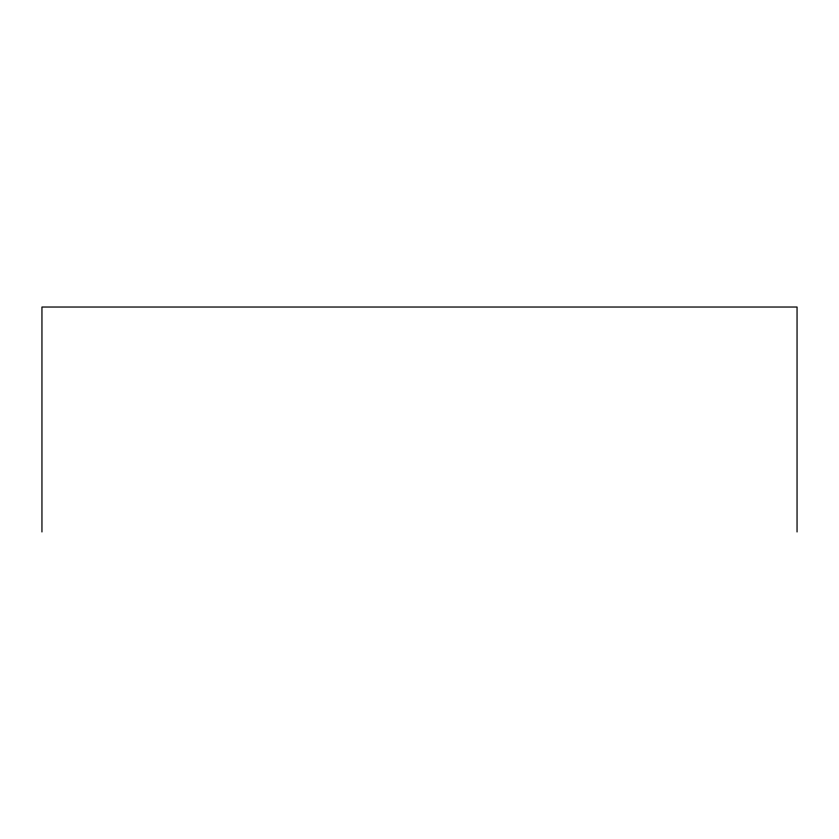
<?xml version="1.0" encoding="UTF-8"?>
<svg xmlns="http://www.w3.org/2000/svg" width="839" height="839" viewBox="0 0 839 839"><rect width="100%" height="100%" fill="white"/><g stroke="black" fill="none" stroke-linecap="round" stroke-linejoin="round"><path stroke-width="1.26" d="M797.05 531.968L797.05 307.032L41.95 307.032L41.95 531.968"/></g></svg>
